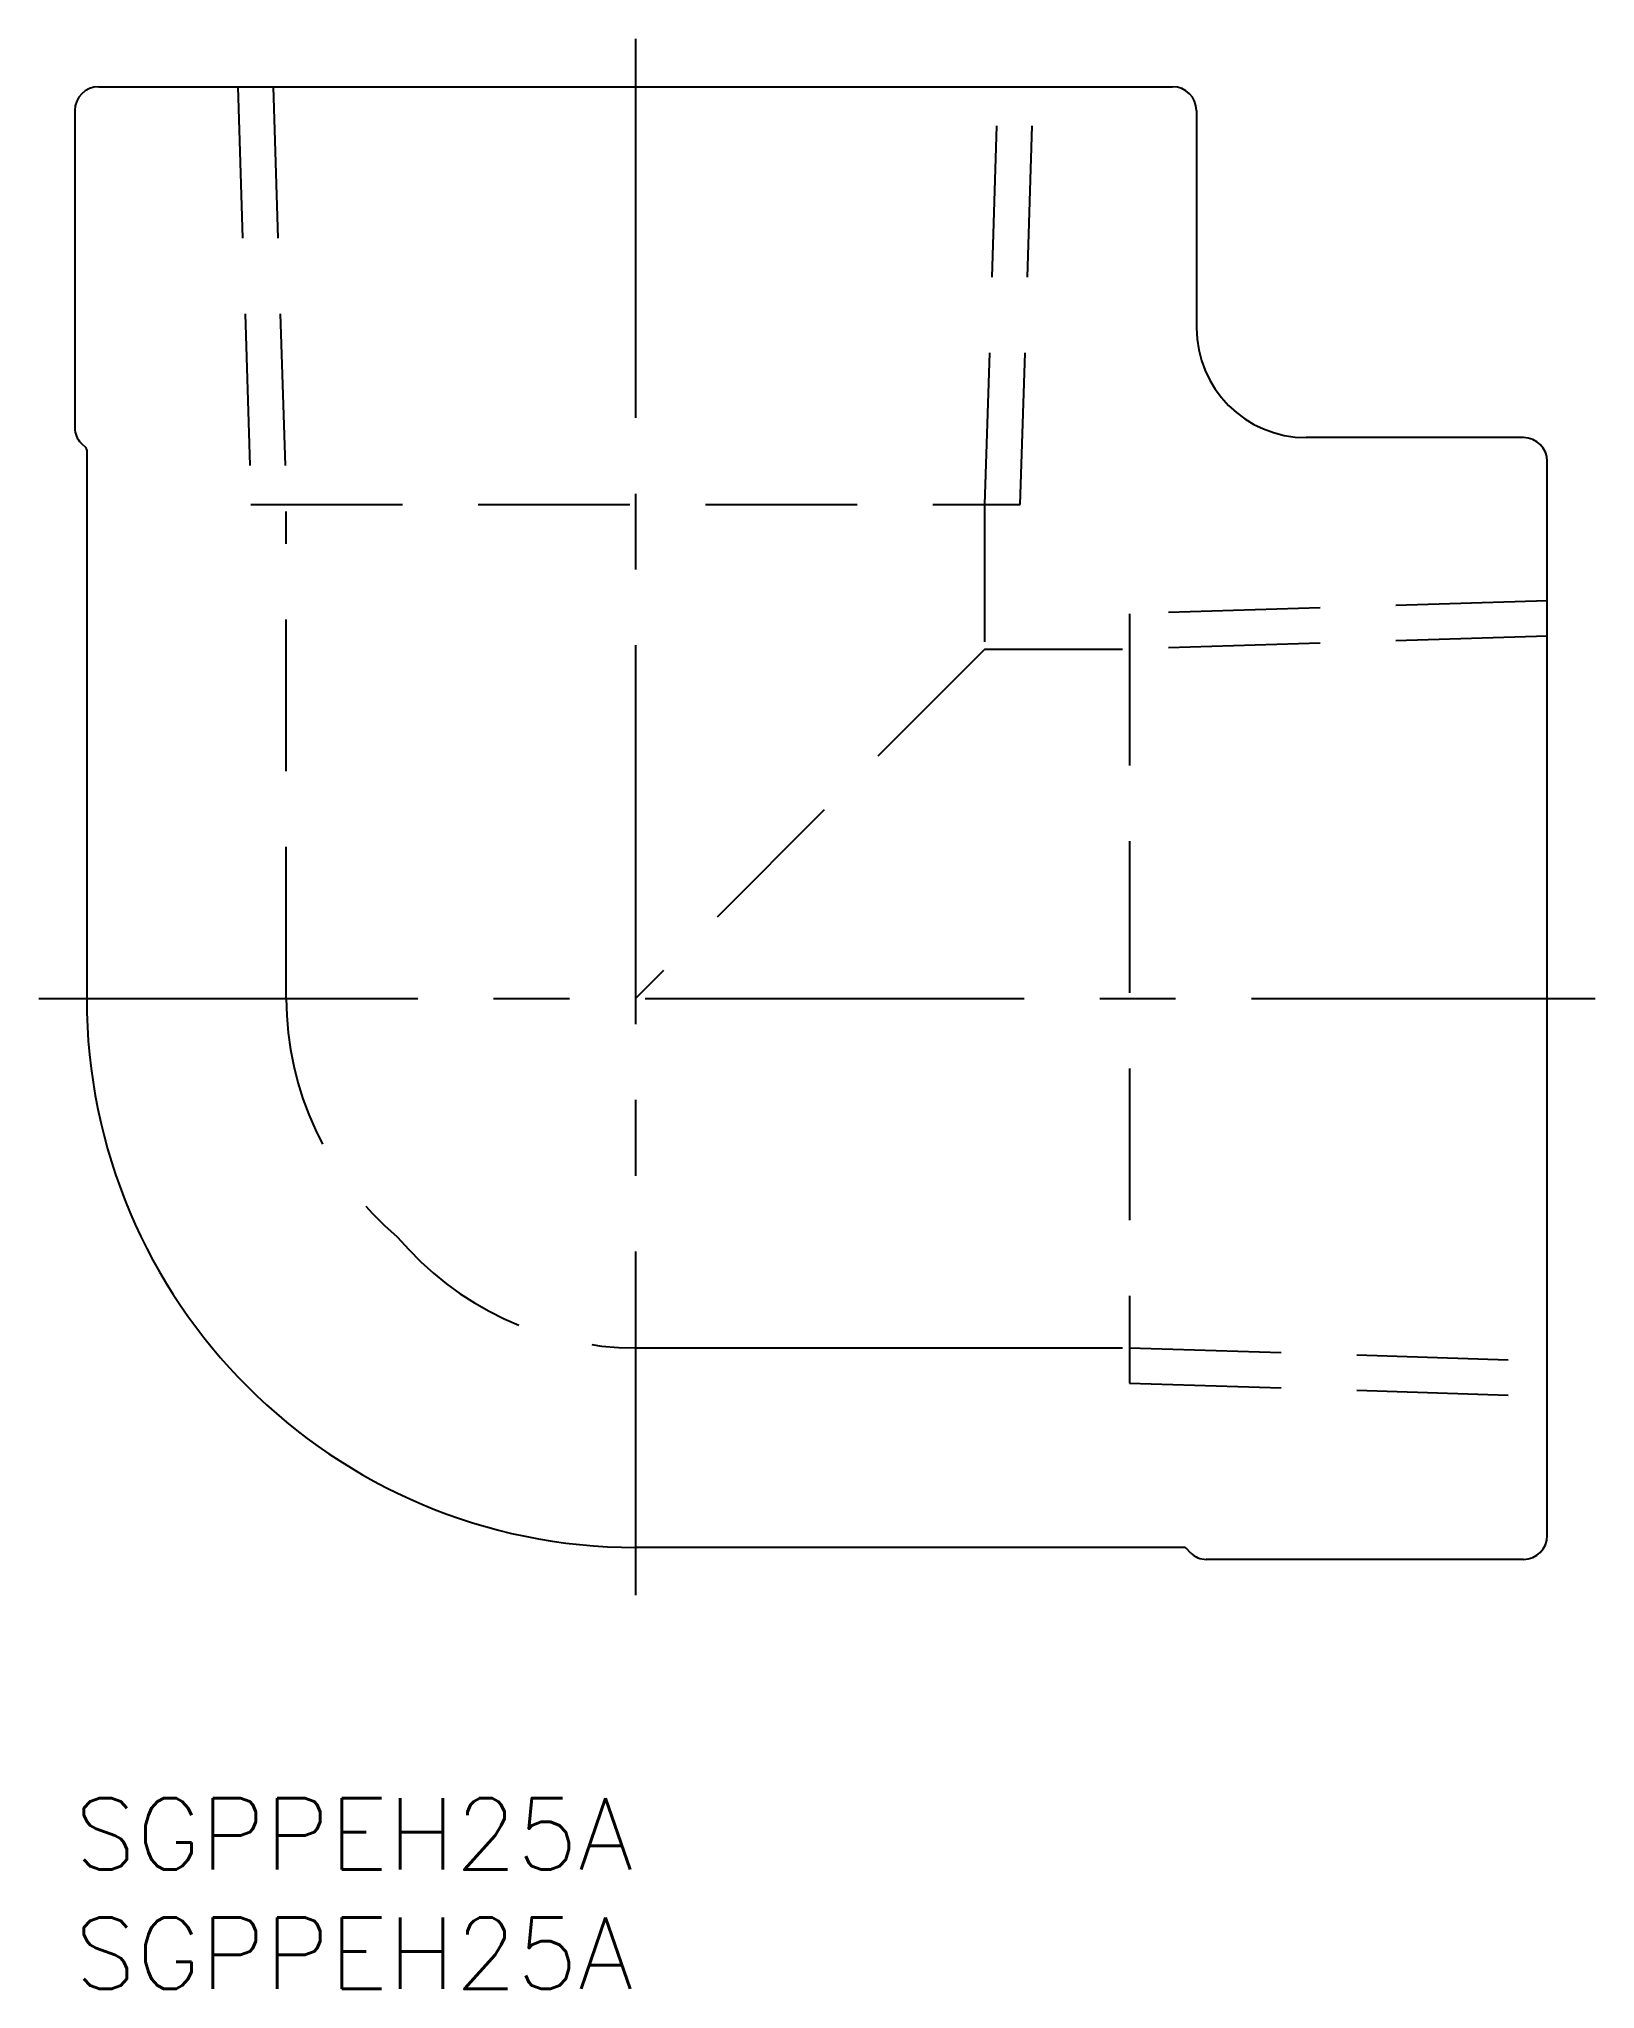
# Model space of a CAD drawing. Extents: x -1.5 to 63.7, y -8 to 73.7.
import ezdxf

# ---------------------------------------------------------------- set-up
doc = ezdxf.new("R2010")
doc.units = 0
doc.header["$LTSCALE"] = 0.5
doc.linetypes.add('CENTER', pattern=[50.8, 31.75, -6.35, 6.35, -6.35])
doc.linetypes.add('DASHED', pattern=[19.05, 12.7, -6.35])
for name, color, linetype in [('MSM_CENTER', 1, 'CENTER'), ('MSM_CONTINUOUS', 7, 'CONTINUOUS'), ('MSM_DASHED', 4, 'DASHED'), ('MSM_PART_NUMBER', 7, 'CONTINUOUS')]:
    doc.layers.add(name, color=color, linetype=linetype)
doc.styles.get("Standard").update_dxf_attribs({"font": 'txt.shx', "height": 3, "bigfont": 'bigfont.shx'})

msp = doc.modelspace()

# ---------------------------------------------------------------- linework, layer by layer
at = {"layer": 'MSM_CENTER'}
for p, q in [((23.5, 73.7), (23.5, 8.5)), ((-1.5, 33.5), (63.7, 33.5))]:
    msp.add_line(p, q, dxfattribs=at)
at = {"layer": 'MSM_CONTINUOUS'}
for p, q in [((1, 71.7), (46, 71.7)), ((0, 70.7), (0, 57.407)), ((47, 70.7), (47, 61.6)), ((0.264, 56.771), (0.471, 56.564)), ((0.5, 56.493), (0.5, 33.5)), ((60.7, 57), (51.6, 57)), ((61.7, 11), (61.7, 56)), ((23.5, 18.861), (43.9, 18.861)), ((46.493, 10.5), (23.5, 10.5)), ((46.771, 10.264), (46.564, 10.471)), ((60.7, 10), (47.407, 10))]:
    msp.add_line(p, q, dxfattribs=at)
for centre, radius, start, end in [((1, 70.7), 1, 90, 180), ((46, 70.7), 1, 0, 90), ((51.6, 61.6), 4.6, 180, 270), ((0.9, 57.407), 0.9, 180, 225), ((0.4, 56.493), 0.1, 0, 45), ((60.7, 56), 1, 0, 90), ((23.5, 33.5), 23, 180, 270), ((60.7, 11), 1, 270, 0), ((46.493, 10.4), 0.1, 45, 90), ((47.407, 10.9), 0.9, 225, 270)]:
    msp.add_arc(centre, radius, start, end, dxfattribs=at)
at = {"layer": 'MSM_DASHED'}
for p, q in [((6.835, 71.7), (7.382, 54.2)), ((8.314, 71.7), (8.861, 54.2)), ((38.139, 54.2), (38.686, 71.7)), ((39.618, 54.2), (40.165, 71.7)), ((7.382, 54.2), (39.618, 54.2)), ((38.139, 48.439), (38.139, 54.2)), ((8.861, 33.5), (8.861, 53.9)), ((61.7, 50.165), (44.2, 49.618)), ((44.2, 49.618), (44.2, 17.382)), ((61.7, 48.686), (44.2, 48.139)), ((38.139, 48.139), (23.5, 33.5)), ((38.139, 48.139), (43.9, 48.139)), ((44.2, 18.861), (61.7, 18.314)), ((44.2, 17.382), (61.7, 16.835))]:
    msp.add_line(p, q, dxfattribs=at)
for centre, start, end in [((21.9, 33.5), 180, 229.97762), ((23.5, 31.9), 220.02238, 270)]:
    msp.add_arc(centre, 13.039, start, end, dxfattribs=at)

# ---------------------------------------------------------------- texts
at = {"layer": 'MSM_PART_NUMBER'}
for p in [(0, -3), (0, -8)]:
    msp.add_text('SGPPEH25A', height=3, dxfattribs=at).set_placement(p)

doc.saveas('drawing.dxf')
